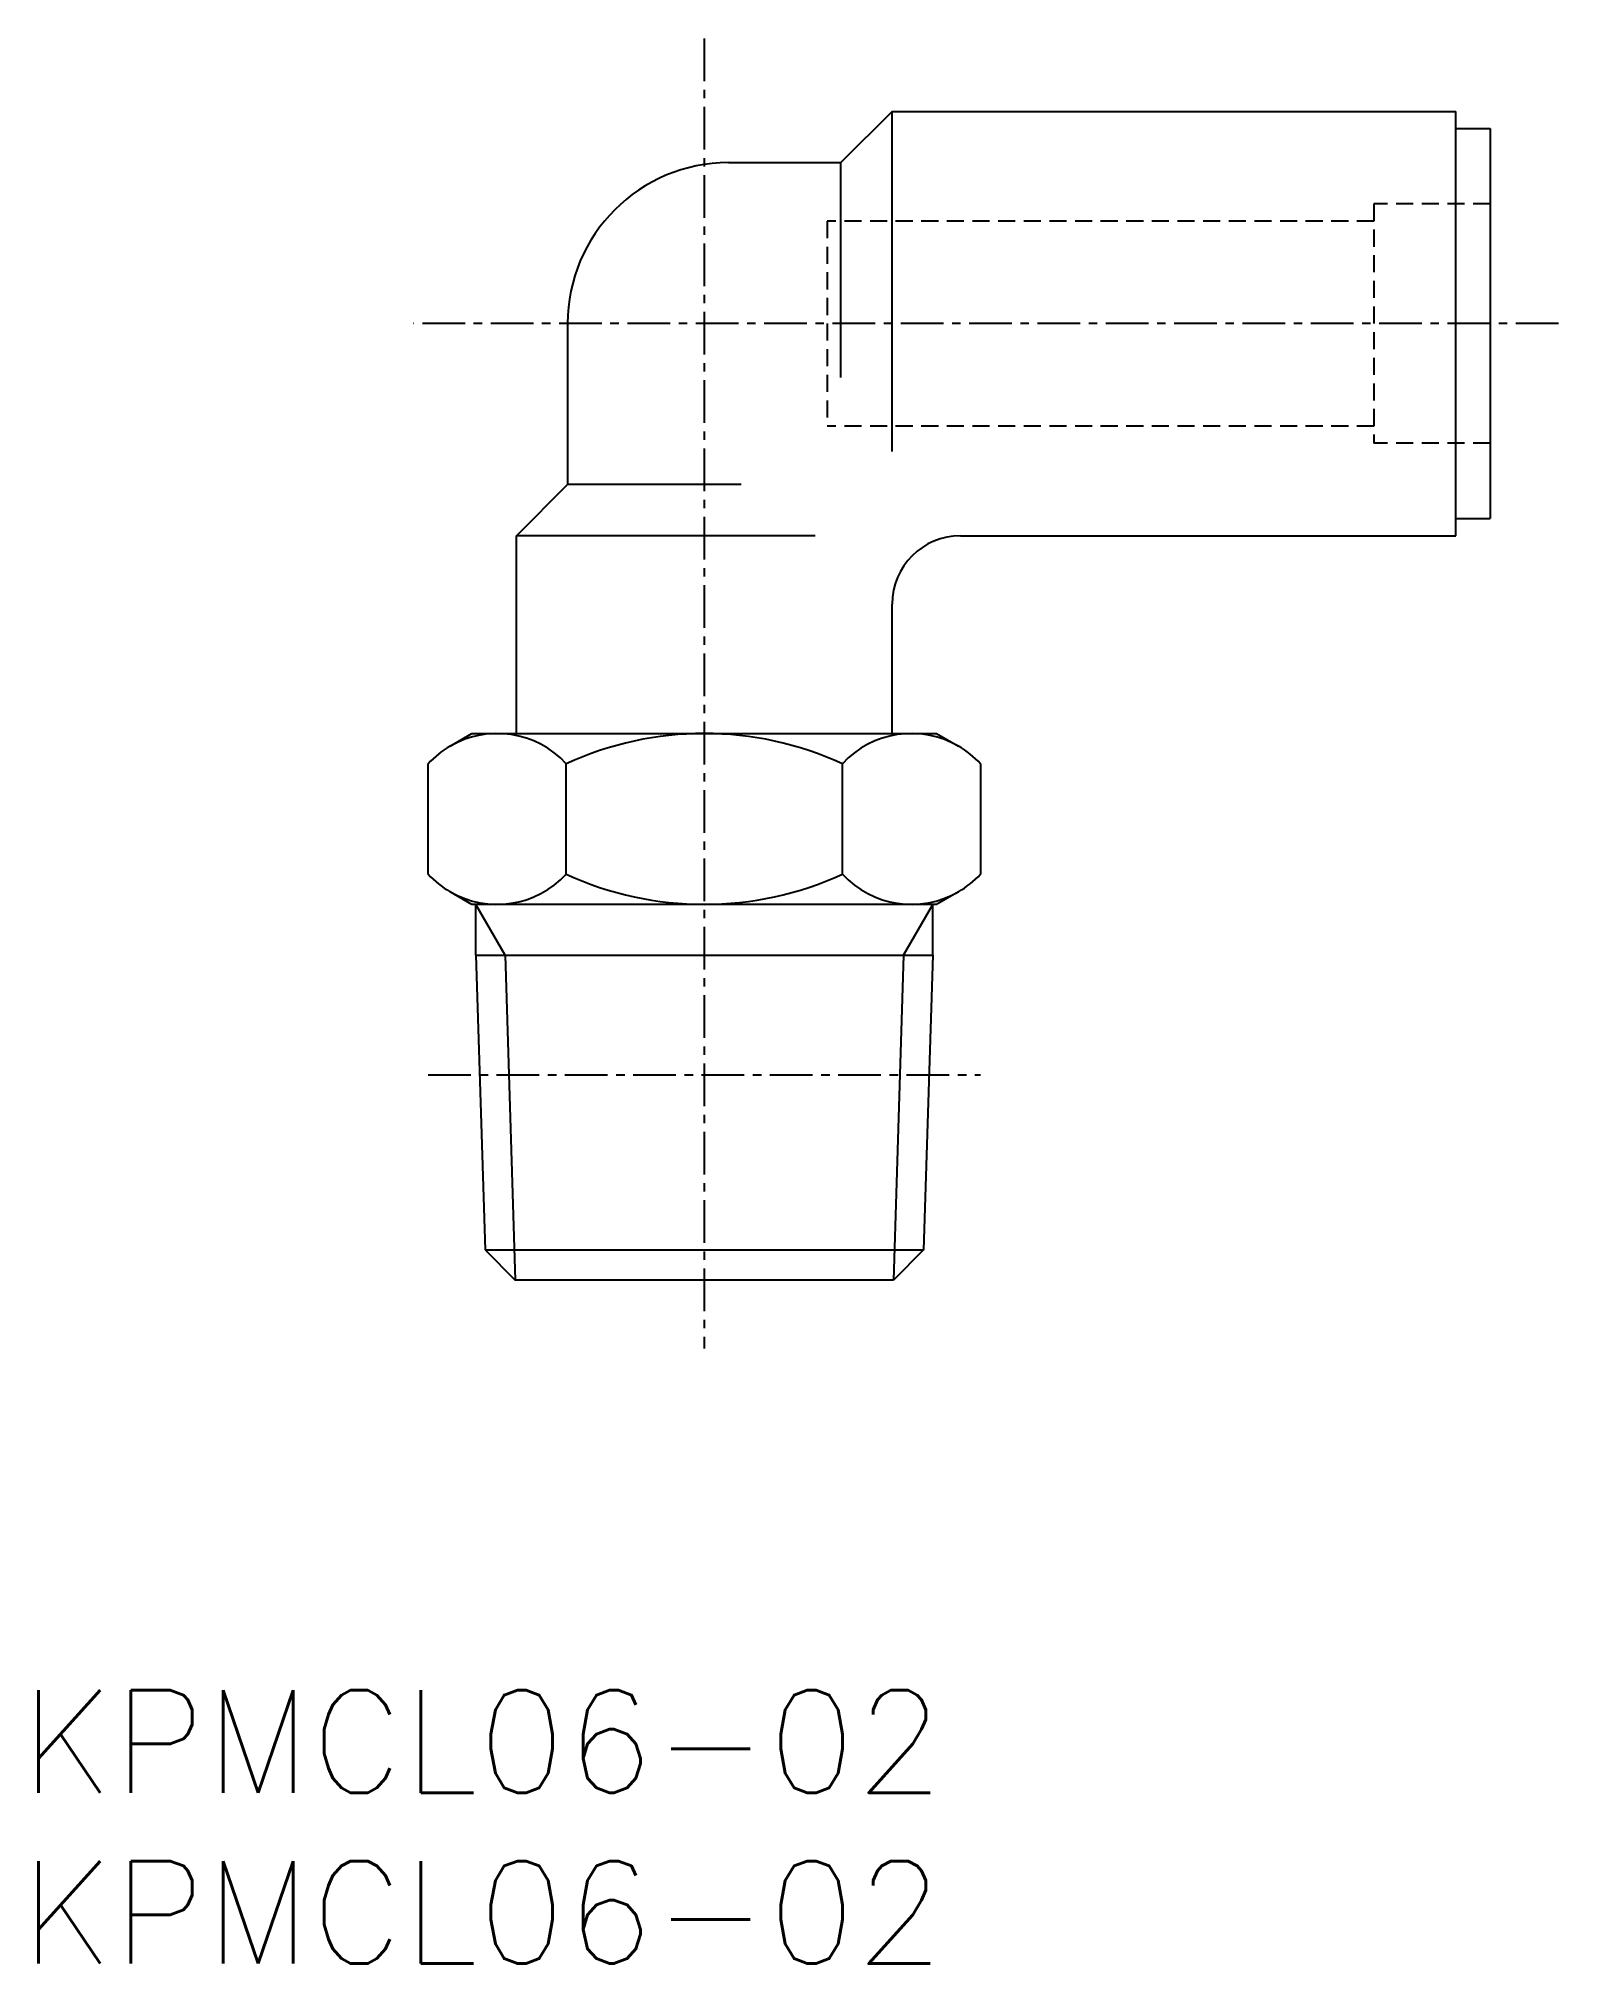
# Model space of a CAD drawing. Extents: x 0.5 to 45, y 0 to 56.3.
import ezdxf

# ---------------------------------------------------------------- set-up
doc = ezdxf.new("R2010")
doc.units = 0
doc.linetypes.add('CENTER', pattern=[2, 1.25, -0.25, 0.25, -0.25])
doc.linetypes.add('DASHED', pattern=[0.75, 0.5, -0.25])
doc.layers.get('0').update_dxf_attribs({"linetype": 'CONTINUOUS'})
doc.layers.add('CENTER', color=1, linetype='CENTER')
doc.styles.get("Standard").update_dxf_attribs({"font": 'txt.shx'})

# ---------------------------------------------------------------- blocks, each defined once
blk = doc.blocks.new('*U7')
at = {"color": 7, "linetype": 'CONTINUOUS'}
blk.add_text('KPMCL06-02', height=3, dxfattribs=at).set_placement((0, 0))
blk = doc.blocks.new('*U8')
at = {"color": 7, "linetype": 'CONTINUOUS'}
blk.add_text('KPMCL06-02', height=3, dxfattribs=at).set_placement((0, 5))

msp = doc.modelspace()

# ---------------------------------------------------------------- linework, layer by layer
at = {"color": 7, "linetype": 'CONTINUOUS'}
for p, q in [((25.5, 54.21), (24, 52.71)), ((25.5, 54.21), (42, 54.21)), ((25.5, 44.252), (25.5, 54.21)), ((42, 41.79), (42, 54.21)), ((42, 53.71), (43, 53.71)), ((43, 53.71), (43, 42.29)), ((20.71, 52.71), (24, 52.71)), ((24, 46.424), (24, 52.71)), ((16, 48), (16, 43.29)), ((14.5, 41.79), (16, 43.29)), ((21.075, 43.29), (16, 43.29)), ((42, 42.29), (43, 42.29)), ((14.5, 36), (14.5, 41.79)), ((23.247, 41.79), (14.5, 41.79)), ((27.5, 41.79), (42, 41.79)), ((25.5, 36), (25.5, 39.79)), ((12.562, 35.631), (13.201, 36)), ((13.201, 36), (26.799, 36)), ((26.799, 36), (27.438, 35.631)), ((11.917, 31.884), (11.917, 35.116)), ((15.959, 31.884), (15.959, 35.116)), ((24.041, 31.884), (24.041, 35.116)), ((28.083, 35.116), (28.083, 31.884)), ((13.201, 31), (12.562, 31.369)), ((26.799, 31), (13.201, 31)), ((13.312, 29.517), (13.312, 31)), ((26.688, 29.517), (26.688, 31)), ((27.438, 31.369), (26.799, 31)), ((13.312, 29.517), (13.582, 20.884)), ((13.312, 29.517), (26.688, 29.517)), ((26.688, 29.517), (26.418, 20.884)), ((13.582, 20.884), (14.465, 20)), ((13.582, 20.884), (26.418, 20.884)), ((26.418, 20.884), (25.535, 20)), ((25.535, 20), (14.465, 20))]:
    msp.add_line(p, q, dxfattribs=at)
at = {"color": 3, "linetype": 'DASHED'}
for p, q in [((43, 51.5), (39.6, 51.5)), ((39.6, 51.5), (39.6, 44.5)), ((23.6, 51), (23.6, 45)), ((39.6, 51), (23.6, 51)), ((39.6, 45), (23.6, 45)), ((43, 44.5), (39.6, 44.5))]:
    msp.add_line(p, q, dxfattribs=at)
at = {"color": 3, "linetype": 'CONTINUOUS'}
for p, q in [((14.168, 29.517), (13.312, 31)), ((25.832, 29.517), (26.688, 31)), ((14.168, 29.517), (14.465, 20)), ((25.832, 29.517), (25.535, 20))]:
    msp.add_line(p, q, dxfattribs=at)
at = {"color": 7, "linetype": 'CONTINUOUS'}
for centre, radius, start, end in [((20.71, 48), 4.71, 90, 180), ((27.5, 39.79), 2, 90, 180), ((13.938, 33.249), 2.751, 120, 137.2656), ((13.938, 33.249), 2.751, 42.7344, 120), ((20, 26.322), 9.678, 65.318, 114.682), ((26.062, 33.249), 2.751, 60, 137.2656), ((26.062, 33.249), 2.751, 42.7344, 60), ((13.938, 33.751), 2.751, 222.7344, 240), ((13.938, 33.751), 2.751, 240, 317.2656), ((20, 40.678), 9.678, 245.318, 294.682), ((26.062, 33.751), 2.751, 222.7344, 300), ((26.062, 33.751), 2.751, 300, 317.2656)]:
    msp.add_arc(centre, radius, start, end, dxfattribs=at)
at = {"layer": 'CENTER', "color": 1, "linetype": 'CENTER'}
for p, q in [((20, 56.343), (20, 18)), ((45, 48), (11.493, 48)), ((11.921, 26.01), (28.079, 26.01))]:
    msp.add_line(p, q, dxfattribs=at)

# ---------------------------------------------------------------- block references
at = {"color": 7, "linetype": 'CONTINUOUS'}
for name in ['*U8', '*U7']:
    msp.add_blockref(name, (0, 0), dxfattribs=at)

doc.saveas('drawing.dxf')
